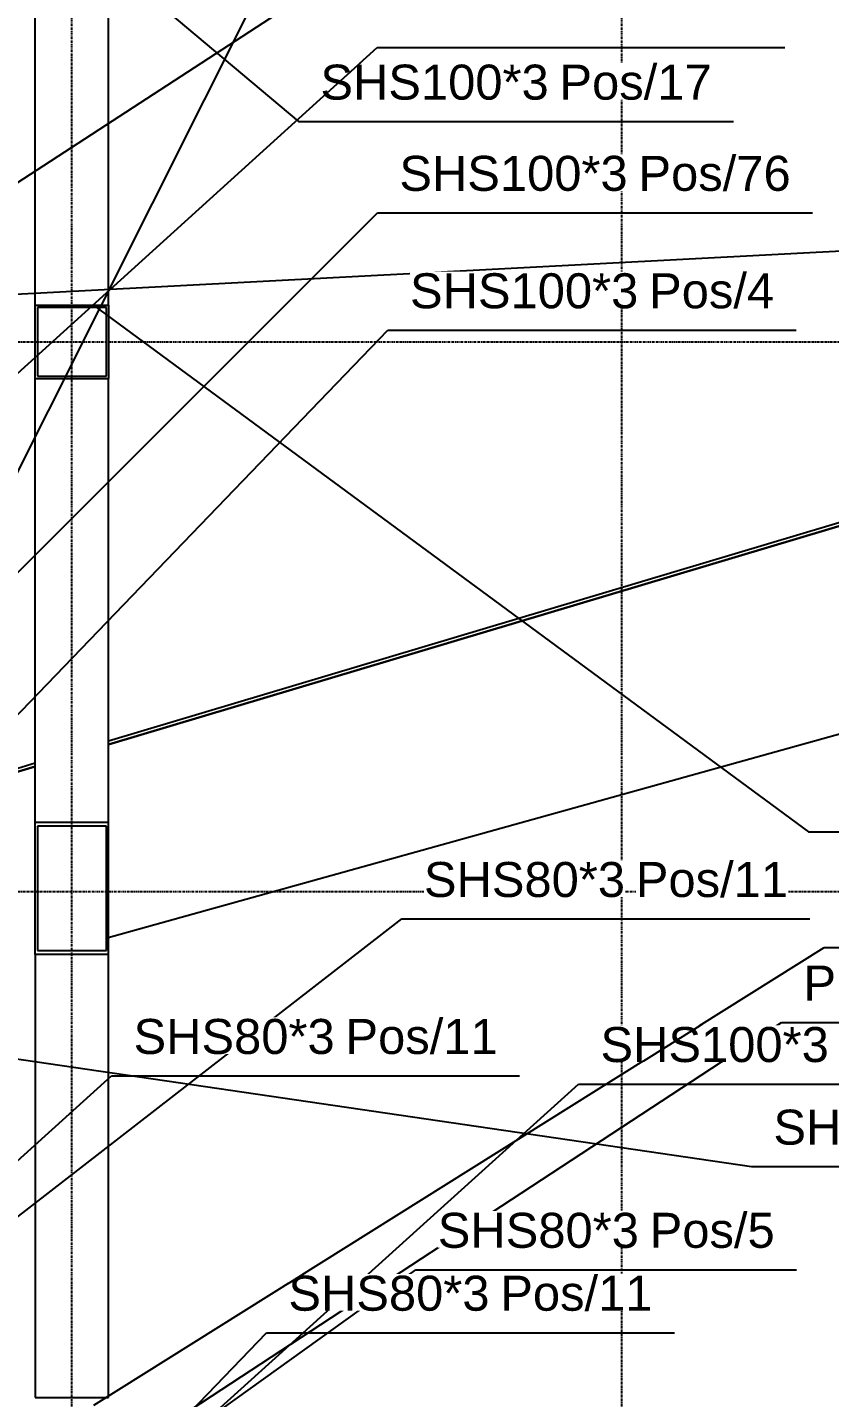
# Model space of a CAD drawing. Header units: millimetres. Extents: x -57554 to 16546, y 2142 to 98430.
# Drawn here: x 7004 to 8099, y 18878 to 20747 of the extents above; entities that cross this region are included whole.
import ezdxf

# ---------------------------------------------------------------- set-up
doc = ezdxf.new("R2010")
doc.units = ezdxf.units.MM
doc.linetypes.add('DXK_LINE_DOT3', pattern=[5.9187, 2.979, -0.9799, 0.9799, -0.9799])
doc.layers.add('S-Z2-A_TEXTUAL_ANNOTATION', color=7, linetype='Continuous')
doc.styles.add('Arial', font='ARIAL.TTF', dxfattribs={"height": 0.2})

msp = doc.modelspace()

# ---------------------------------------------------------------- linework, layer by layer
at = {"color": 1, "linetype": 'DXK_LINE_DOT3'}
for p, q in [((7065.2, 13818), (7065.2, 26818)), ((7815.2, 13818), (7815.2, 26818)), ((-6934.8, 20318), (15065.2, 20318)), ((-6934.8, 19568), (15065.2, 19568))]:
    msp.add_line(p, q, dxfattribs=at)
at = {"color": 2, "linetype": 'Continuous'}
for p, q in [((7015.2, 20368), (7015.2, 20973.4)), ((7115.2, 20368), (7115.2, 20973.4)), ((7015.2, 20268), (7015.2, 20368)), ((7015.2, 20368), (7115.2, 20368)), ((7112.2, 20365), (7018.2, 20365)), ((7018.2, 20365), (7018.2, 20271)), ((7112.2, 20271), (7112.2, 20365)), ((7115.2, 20368), (7115.2, 20268)), ((7015.2, 19662.7), (7015.2, 20268)), ((7015.2, 20268), (7115.2, 20268)), ((7018.2, 20271), (7112.2, 20271)), ((7115.2, 19662.7), (7115.2, 20268)), ((7115.2, 19773.5), (8411.8, 20161.4)), ((7115.2, 19769.2), (8415.5, 20157.7)), ((7115.2, 19768.8), (8415.8, 20157.4)), ((5565.7, 19306.2), (7015.2, 19739.3)), ((5565.7, 19305.9), (7015.2, 19738.9)), ((5805.3, 19381.6), (7015.2, 19743.6)), ((7015.2, 19482.4), (7015.2, 19662.7)), ((7015.2, 19662.7), (7115.2, 19662.7)), ((7115.2, 19482.4), (7115.2, 19662.7)), ((7112.2, 19657.3), (7018.2, 19657.3)), ((7018.2, 19657.3), (7018.2, 19487.8)), ((7112.2, 19487.8), (7112.2, 19657.3)), ((7015.2, 19482.4), (7015.2, 18877.9)), ((7115.2, 19482.4), (7015.2, 19482.4)), ((7018.2, 19487.8), (7112.2, 19487.8)), ((7115.2, 18877.9), (7115.2, 19482.4)), ((7015.2, 18877.9), (7115.2, 18877.9))]:
    msp.add_line(p, q, dxfattribs=at)
at = {"layer": 'S-Z2-A_TEXTUAL_ANNOTATION'}
for p, q in [((5561.7, 22144.3), (7374.1, 20618.3)), ((5522.6, 19579.7), (7417.8, 20812.9)), ((7481.3, 20719.3), (8037.8, 20719.3)), ((7374.1, 20618.3), (7967.7, 20618.3)), ((7481.8, 20493.9), (8075.4, 20493.9)), ((5522.6, 20306.3), (8761, 20475.6)), ((7094.9, 20367.5), (8070.1, 19649.4)), ((7496.3, 20333.7), (8052.9, 20333.7)), ((8070.1, 19649.4), (8804.6, 19649.4)), ((5225.6, 17757.3), (7515.3, 19530.7)), ((7515.3, 19530.7), (8071.9, 19530.7)), ((8091.4, 19491.6), (8825.9, 19491.6)), ((4566, 17118.3), (8033.1, 19389.4)), ((8033.1, 19389.4), (8571.3, 19389.4)), ((4825.6, 17246.3), (7119.2, 19316.6)), ((7119.2, 19316.6), (7675.8, 19316.6)), ((7756.2, 19305.6), (8312.8, 19305.6)), ((7992.1, 19192.9), (8548.7, 19192.9)), ((5225.6, 17396.5), (7534.2, 19052.2)), ((7534.2, 19052.2), (8053.7, 19052.2)), ((5477.6, 17041.7), (7330.4, 18966.4)), ((7330.4, 18966.4), (7887, 18966.4))]:
    msp.add_line(p, q, dxfattribs=at)

# ---------------------------------------------------------------- wipeouts: each hides what was drawn before it
for points in [[(8045.4, 20523.9), (8045.4, 20573.9), (7838, 20573.9), (7838, 20523.9)], [(8318.8, 19419.4), (8318.8, 19469.4), (8063.1, 19469.4), (8063.1, 19419.4)]]:
    msp.add_wipeout(points).dxf.layer = 'S-Z2-A_TEXTUAL_ANNOTATION'

# ---------------------------------------------------------------- next in the draw order: texts
at = {"layer": 'S-Z2-A_TEXTUAL_ANNOTATION', "style": 'Arial'}
for s, p in [('Pos/76', (7838, 20523.9)), ('PL3*997', (8063.1, 19419.4))]:
    msp.add_text(s, height=47.75, dxfattribs=at).set_placement(p)

# ---------------------------------------------------------------- next in the draw order: wipeouts: each hides what was drawn before it
for points in [[(8022.9, 20363.7), (8022.9, 20413.7), (7852.5, 20413.7), (7852.5, 20363.7)], [(7819.4, 19560.7), (7819.4, 19610.7), (7545.3, 19610.7), (7545.3, 19560.7)], [(8041.9, 19560.7), (8041.9, 19610.7), (7834.4, 19610.7), (7834.4, 19560.7)], [(7423.3, 19346.6), (7423.3, 19396.6), (7149.2, 19396.6), (7149.2, 19346.6)], [(7645.8, 19346.6), (7645.8, 19396.6), (7438.3, 19396.6), (7438.3, 19346.6)], [(7838.3, 19082.2), (7838.3, 19132.2), (7564.2, 19132.2), (7564.2, 19082.2)], [(8023.7, 19082.2), (8023.7, 19132.2), (7853.3, 19132.2), (7853.3, 19082.2)]]:
    msp.add_wipeout(points).dxf.layer = 'S-Z2-A_TEXTUAL_ANNOTATION'

# ---------------------------------------------------------------- next in the draw order: linework, layer by layer
at = {"layer": 'S-Z2-A_TEXTUAL_ANNOTATION'}
for p, q in [((7826.9, 21807.5), (4583.9, 15341.9)), ((7114.7, 19505.3), (8227.7, 19815.6)), ((5462.6, 17235.3), (7756.2, 19305.6))]:
    msp.add_line(p, q, dxfattribs=at)

# ---------------------------------------------------------------- next in the draw order: texts
at = {"layer": 'S-Z2-A_TEXTUAL_ANNOTATION', "style": 'Arial'}
for s, p in [('Pos/4', (7852.5, 20363.7)), ('SHS80*3', (7545.3, 19560.7)), ('Pos/11', (7834.4, 19560.7)), ('SHS80*3', (7149.2, 19346.6)), ('Pos/11', (7438.3, 19346.6)), ('SHS80*3', (7564.2, 19082.2)), ('Pos/5', (7853.3, 19082.2))]:
    msp.add_text(s, height=47.75, dxfattribs=at).set_placement(p)

# ---------------------------------------------------------------- next in the draw order: wipeouts: each hides what was drawn before it
for points in [[(7715.2, 20648.3), (7715.2, 20698.3), (7404.1, 20698.3), (7404.1, 20648.3)], [(7937.7, 20648.3), (7937.7, 20698.3), (7730.2, 20698.3), (7730.2, 20648.3)], [(7823, 20523.9), (7823, 20573.9), (7511.8, 20573.9), (7511.8, 20523.9)], [(7837.5, 20363.7), (7837.5, 20413.7), (7526.3, 20413.7), (7526.3, 20363.7)], [(8097.4, 19335.6), (8097.4, 19385.6), (7786.2, 19385.6), (7786.2, 19335.6)], [(7634.5, 18996.4), (7634.5, 19046.4), (7360.4, 19046.4), (7360.4, 18996.4)], [(7857, 18996.4), (7857, 19046.4), (7649.5, 19046.4), (7649.5, 18996.4)]]:
    msp.add_wipeout(points).dxf.layer = 'S-Z2-A_TEXTUAL_ANNOTATION'

# ---------------------------------------------------------------- next in the draw order: linework, layer by layer
at = {"layer": 'S-Z2-A_TEXTUAL_ANNOTATION'}
for p, q in [((4568.6, 18079.7), (7481.3, 20719.3)), ((5855.4, 18867.5), (7481.8, 20493.9)), ((4568.6, 17294.7), (7496.3, 20333.7)), ((5303.1, 19587.5), (7992.1, 19192.9)), ((7094.9, 18867.5), (8091.4, 19491.6))]:
    msp.add_line(p, q, dxfattribs=at)

# ---------------------------------------------------------------- next in the draw order: texts
at = {"layer": 'S-Z2-A_TEXTUAL_ANNOTATION', "style": 'Arial'}
for s, p in [('SHS100*3', (7404.1, 20648.3)), ('Pos/17', (7730.2, 20648.3)), ('SHS100*3', (7511.8, 20523.9)), ('SHS100*3', (7526.3, 20363.7)), ('SHS100*3', (7786.2, 19335.6)), ('SHS80*3', (7360.4, 18996.4)), ('Pos/11', (7649.5, 18996.4))]:
    msp.add_text(s, height=47.75, dxfattribs=at).set_placement(p)

# ---------------------------------------------------------------- next in the draw order: wipeouts: each hides what was drawn before it
msp.add_wipeout([(8296.2, 19222.9), (8296.2, 19272.9), (8022.1, 19272.9), (8022.1, 19222.9)]).dxf.layer = 'S-Z2-A_TEXTUAL_ANNOTATION'

# ---------------------------------------------------------------- next in the draw order: texts
msp.add_text('SHS40*3', height=47.75, dxfattribs=at).set_placement((8022.1, 19222.9))

doc.saveas('drawing.dxf')
